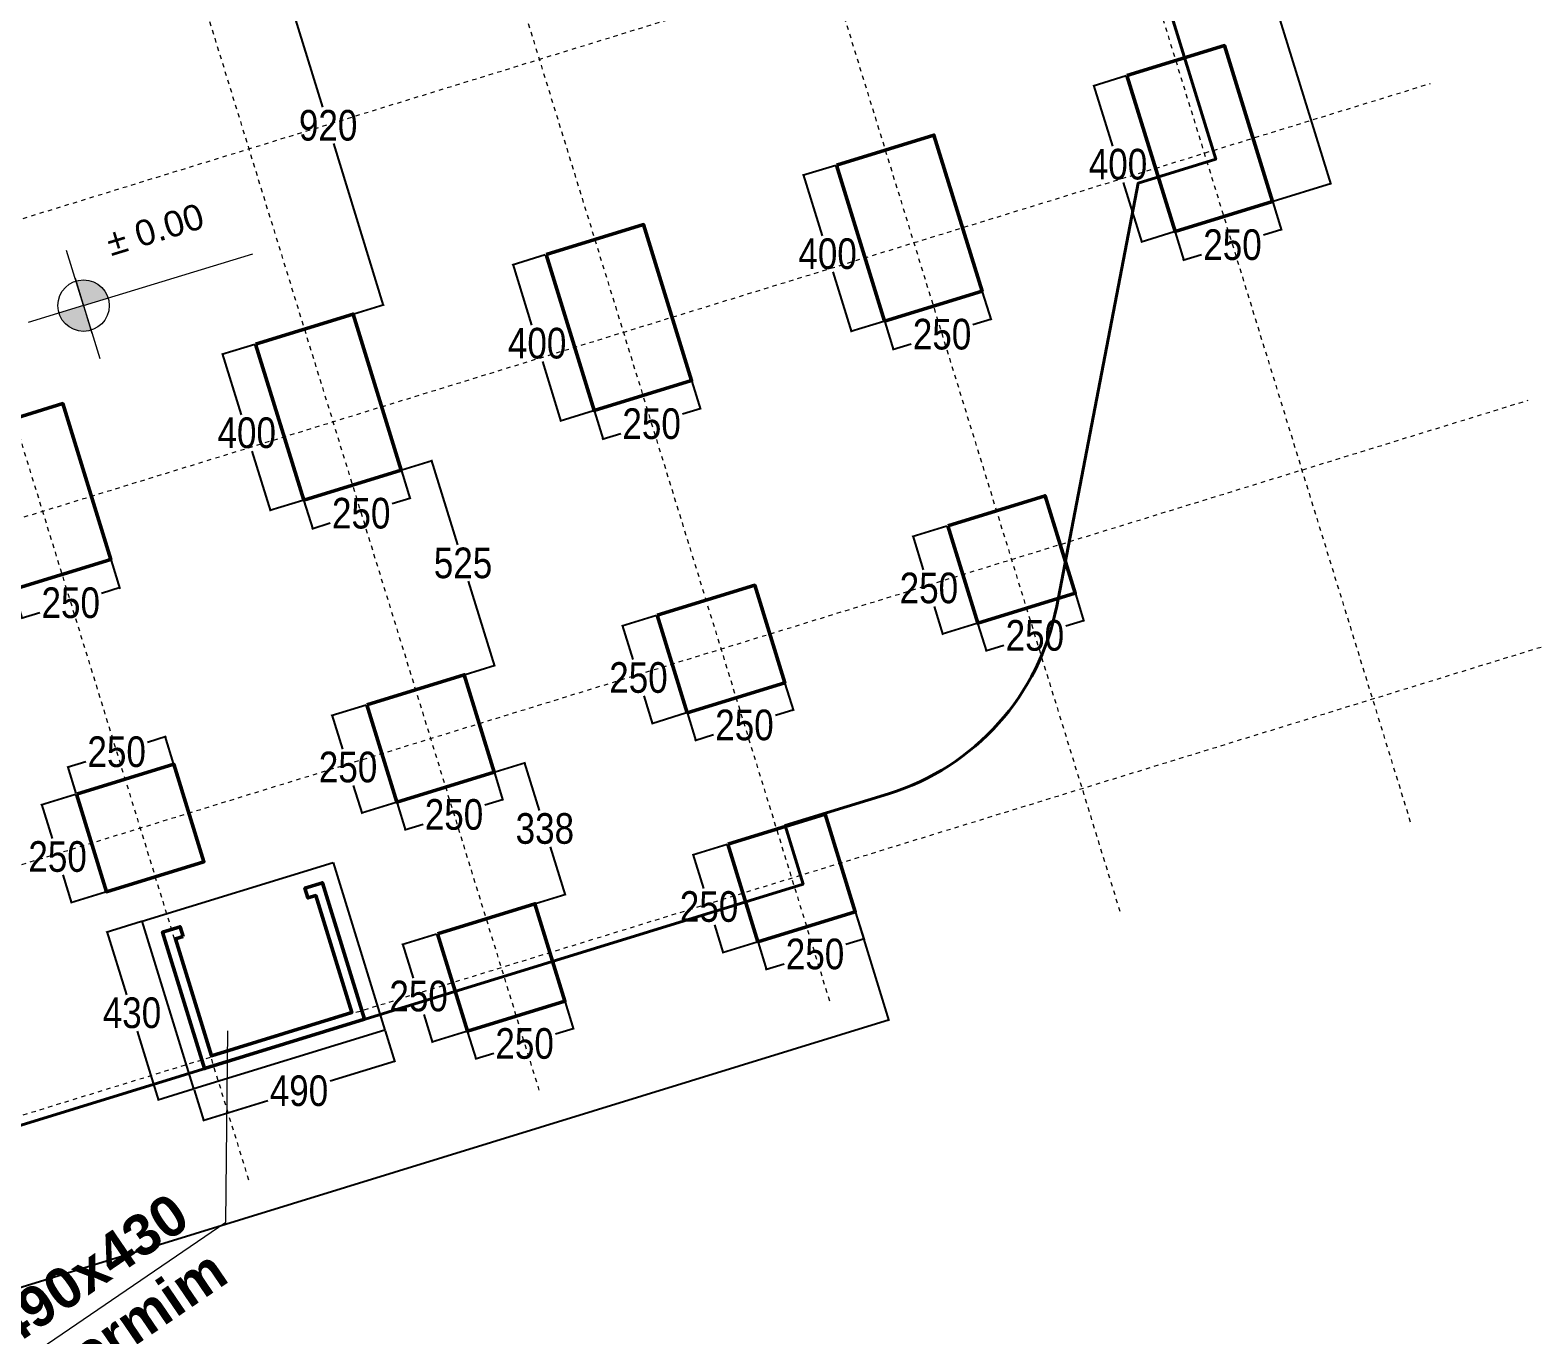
# Model space of a CAD drawing. Header units: centimetres. Extents: x 85226 to 578505, y -13061 to 170378.
# Drawn here: x 451979 to 455665, y 120516 to 123715 of the extents above; entities that cross this region are included whole.
import ezdxf

# ---------------------------------------------------------------- set-up
doc = ezdxf.new("R2010")
doc.units = ezdxf.units.CM
doc.linetypes.add('Dashed', pattern=[10.666667, 5.333333, -5.333333])
for name, color, linetype, lineweight in [('Akset_Pen_No__13', 13, 'Continuous', 18), ('Dimensionet', 150, 'Continuous', 15), ('Fasada', 7, 'Continuous', 15), ('Fasada_Pen_No__1', 1, 'Continuous', 18), ('Fasada_Pen_No__32', 32, 'Continuous', 18), ('muri', 7, 'Continuous', 40), ('Nr-Ri', 1, 'Continuous', 0), ('Shtyllat', 1, 'Continuous', 25), ('Spotat', 1, 'Continuous', 15)]:
    doc.layers.add(name, color=color, linetype=linetype, lineweight=lineweight)
doc.styles.add('Dimensionet CM', font='swissc.ttf', dxfattribs={"height": 15})
doc.dimstyles.new('Maxi shkronjat', dxfattribs={"dimscale": 2, "dimtxt": 30, "dimasz": 1, "dimexe": 1, "dimexo": 1, "dimgap": 3, "dimtad": 0, "dimtih": 1, "dimtoh": 1, "dimzin": 9, "dimtxsty": 'Dimensionet CM', "dimblk": 'ARCHTICK', "dimcen": 1, "dimdle": 1, "dimadec": 0, "dimazin": 0, "dimtfac": 1, "dimtmove": 0, "dimatfit": 3, "dimldrblk": 'ARCHTICK', "dimfxl": 1, "dimarcsym": 0})

# ---------------------------------------------------------------- blocks, each defined once
blk = doc.blocks.new('_ArchTick')
at = {"layer": 'Spotat', "color": 0, "const_width": 0.15}
blk.add_lwpolyline([(-0.5, -0.5), (0.5, 0.5)], dxfattribs=at)
blk = doc.blocks.new('*D4511')
at = {"layer": 'DEFPOINTS', "color": 0, "transparency": 16777216}
for p in [(452176.4, 122417), (451937.5, 122343.3), (452197.8, 122347.6)]:
    blk.add_point(p, dxfattribs=at)
at = {"layer": 'Dimensionet', "color": 0, "lineweight": -2, "transparency": 16777216}
for p, q in [((452177, 122415.1), (452198.3, 122345.7)), ((451938.1, 122341.4), (451959.4, 122272.1)), ((452199.7, 122348.2), (452154.1, 122334.2)), ((451956.9, 122273.4), (452002.5, 122287.4))]:
    blk.add_line(p, q, dxfattribs=at)
at = {"layer": 'Dimensionet', "color": 0, "lineweight": -2, "transparency": 16777216, "xscale": 2, "yscale": 2, "zscale": 2}
for p, rotation in [((452197.8, 122347.6), 17.1299999999555), ((451958.8, 122274), 197.1299999999555)]:
    blk.add_blockref('_ArchTick', p, dxfattribs=dict(at, rotation=rotation))
at = {"layer": 'Dimensionet', "color": 0, "transparency": 16777216, "insert": (452078.3, 122310.8), "char_height": 15, "attachment_point": 5, "style": 'Dimensionet CM'}
blk.add_mtext('{\\H5x;250}', dxfattribs=at)
blk = doc.blocks.new('*D4513')
at = {"layer": 'DEFPOINTS', "color": 0, "transparency": 16777216}
for p in [(452888.3, 122636.4), (452649.4, 122562.8), (452909.7, 122567.1)]:
    blk.add_point(p, dxfattribs=at)
at = {"layer": 'Dimensionet', "color": 0, "lineweight": -2, "transparency": 16777216}
for p, q in [((452888.9, 122634.5), (452910.3, 122565.2)), ((452650, 122560.9), (452671.4, 122491.5)), ((452911.6, 122567.7), (452866.1, 122553.6)), ((452668.9, 122492.8), (452714.4, 122506.9))]:
    blk.add_line(p, q, dxfattribs=at)
at = {"layer": 'Dimensionet', "color": 0, "lineweight": -2, "transparency": 16777216, "xscale": 2, "yscale": 2, "zscale": 2}
for p, rotation in [((452909.7, 122567.1), 17.12999999997123), ((452670.8, 122493.4), 197.1299999999712)]:
    blk.add_blockref('_ArchTick', p, dxfattribs=dict(at, rotation=rotation))
at = {"layer": 'Dimensionet', "color": 0, "transparency": 16777216, "insert": (452790.3, 122530.2), "char_height": 15, "attachment_point": 5, "style": 'Dimensionet CM'}
blk.add_mtext('{\\H5x;250}', dxfattribs=at)
blk = doc.blocks.new('*D4514')
at = {"layer": 'DEFPOINTS', "color": 0, "transparency": 16777216}
for p in [(452531.6, 122945), (452450.3, 122920), (452649.4, 122562.8)]:
    blk.add_point(p, dxfattribs=at)
at = {"layer": 'Dimensionet', "color": 0, "lineweight": -2, "transparency": 16777216}
for p, q in [((452529.7, 122944.4), (452448.4, 122919.4)), ((452449.8, 122921.9), (452496, 122772)), ((452568.8, 122535.8), (452523.4, 122683.1)), ((452647.5, 122562.2), (452566.3, 122537.1))]:
    blk.add_line(p, q, dxfattribs=at)
at = {"layer": 'Dimensionet', "color": 0, "lineweight": -2, "transparency": 16777216, "xscale": 2, "yscale": 2, "zscale": 2}
for p, rotation in [((452450.3, 122920), 107.1300000000072), ((452568.2, 122537.7), 287.1300000000073)]:
    blk.add_blockref('_ArchTick', p, dxfattribs=dict(at, rotation=rotation))
at = {"layer": 'Dimensionet', "color": 0, "transparency": 16777216, "insert": (452509.7, 122727.5), "char_height": 15, "attachment_point": 5, "style": 'Dimensionet CM'}
blk.add_mtext('{\\H5x;400}', dxfattribs=at)
blk = doc.blocks.new('*D4515')
at = {"layer": 'DEFPOINTS', "color": 0, "transparency": 16777216}
for p in [(453600.3, 122855.8), (453361.4, 122782.2), (453621.7, 122786.5)]:
    blk.add_point(p, dxfattribs=at)
at = {"layer": 'Dimensionet', "color": 0, "lineweight": -2, "transparency": 16777216}
for p, q in [((453600.9, 122853.9), (453622.2, 122784.6)), ((453362, 122780.3), (453383.3, 122711)), ((453623.6, 122787.1), (453578, 122773.1)), ((453380.8, 122712.3), (453426.4, 122726.3))]:
    blk.add_line(p, q, dxfattribs=at)
at = {"layer": 'Dimensionet', "color": 0, "lineweight": -2, "transparency": 16777216, "xscale": 2, "yscale": 2, "zscale": 2}
for p, rotation in [((453621.7, 122786.5), 17.12999999998293), ((453382.7, 122712.9), 197.1299999999829)]:
    blk.add_blockref('_ArchTick', p, dxfattribs=dict(at, rotation=rotation))
at = {"layer": 'Dimensionet', "color": 0, "transparency": 16777216, "insert": (453502.2, 122749.7), "char_height": 15, "attachment_point": 5, "style": 'Dimensionet CM'}
blk.add_mtext('{\\H5x;250}', dxfattribs=at)
blk = doc.blocks.new('*D4516')
at = {"layer": 'DEFPOINTS', "color": 0, "transparency": 16777216}
for p in [(453243.6, 123164.5), (453162.3, 123139.4), (453361.4, 122782.2)]:
    blk.add_point(p, dxfattribs=at)
at = {"layer": 'Dimensionet', "color": 0, "lineweight": -2, "transparency": 16777216}
for p, q in [((453241.6, 123163.9), (453160.4, 123138.8)), ((453161.7, 123141.3), (453207.9, 122991.4)), ((453280.7, 122755.2), (453235.3, 122902.5)), ((453359.5, 122781.6), (453278.2, 122756.6))]:
    blk.add_line(p, q, dxfattribs=at)
at = {"layer": 'Dimensionet', "color": 0, "lineweight": -2, "transparency": 16777216, "xscale": 2, "yscale": 2, "zscale": 2}
for p, rotation in [((453162.3, 123139.4), 107.1299999999386), ((453280.1, 122757.2), 287.1299999999386)]:
    blk.add_blockref('_ArchTick', p, dxfattribs=dict(at, rotation=rotation))
at = {"layer": 'Dimensionet', "color": 0, "transparency": 16777216, "insert": (453221.6, 122947), "char_height": 15, "attachment_point": 5, "style": 'Dimensionet CM'}
blk.add_mtext('{\\H5x;400}', dxfattribs=at)
blk = doc.blocks.new('*D4517')
at = {"layer": 'DEFPOINTS', "color": 0, "transparency": 16777216}
for p in [(454312.2, 123075.3), (454073.3, 123001.6), (454333.6, 123005.9)]:
    blk.add_point(p, dxfattribs=at)
at = {"layer": 'Dimensionet', "color": 0, "lineweight": -2, "transparency": 16777216}
for p, q in [((454312.8, 123073.4), (454334.2, 123004)), ((454073.9, 122999.7), (454095.3, 122930.4)), ((454335.5, 123006.5), (454290, 122992.5)), ((454092.8, 122931.7), (454138.3, 122945.7))]:
    blk.add_line(p, q, dxfattribs=at)
at = {"layer": 'Dimensionet', "color": 0, "lineweight": -2, "transparency": 16777216, "xscale": 2, "yscale": 2, "zscale": 2}
for p, rotation in [((454333.6, 123005.9), 17.13000000001243), ((454094.7, 122932.3), 197.1300000000124)]:
    blk.add_blockref('_ArchTick', p, dxfattribs=dict(at, rotation=rotation))
at = {"layer": 'Dimensionet', "color": 0, "transparency": 16777216, "insert": (454214.2, 122969.1), "char_height": 15, "attachment_point": 5, "style": 'Dimensionet CM'}
blk.add_mtext('{\\H5x;250}', dxfattribs=at)
blk = doc.blocks.new('*D4518')
at = {"layer": 'DEFPOINTS', "color": 0, "transparency": 16777216}
for p in [(453874.2, 123358.8), (453955.5, 123383.9), (454073.3, 123001.6)]:
    blk.add_point(p, dxfattribs=at)
at = {"layer": 'Dimensionet', "color": 0, "lineweight": -2, "transparency": 16777216}
for p, q in [((453953.6, 123383.3), (453872.3, 123358.3)), ((453873.7, 123360.8), (453919.9, 123210.9)), ((453992.7, 122974.7), (453947.3, 123122)), ((454071.4, 123001), (453990.2, 122976))]:
    blk.add_line(p, q, dxfattribs=at)
at = {"layer": 'Dimensionet', "color": 0, "lineweight": -2, "transparency": 16777216, "xscale": 2, "yscale": 2, "zscale": 2}
for p, rotation in [((453874.2, 123358.8), 107.1299999999962), ((453992.1, 122976.6), 287.1299999999962)]:
    blk.add_blockref('_ArchTick', p, dxfattribs=dict(at, rotation=rotation))
at = {"layer": 'Dimensionet', "color": 0, "transparency": 16777216, "insert": (453933.6, 123166.4), "char_height": 15, "attachment_point": 5, "style": 'Dimensionet CM'}
blk.add_mtext('{\\H5x;400}', dxfattribs=at)
blk = doc.blocks.new('*D4519')
at = {"layer": 'DEFPOINTS', "color": 0, "transparency": 16777216}
for p in [(455024.2, 123294.7), (454785.3, 123221.1), (455045.6, 123225.4)]:
    blk.add_point(p, dxfattribs=at)
at = {"layer": 'Dimensionet', "color": 0, "lineweight": -2, "transparency": 16777216}
for p, q in [((455024.8, 123292.8), (455046.1, 123223.5)), ((454785.9, 123219.2), (454807.2, 123149.8)), ((455047.5, 123226), (455001.9, 123211.9)), ((454804.7, 123151.1), (454850.3, 123165.2))]:
    blk.add_line(p, q, dxfattribs=at)
at = {"layer": 'Dimensionet', "color": 0, "lineweight": -2, "transparency": 16777216, "xscale": 2, "yscale": 2, "zscale": 2}
for p, rotation in [((455045.6, 123225.4), 17.13000000001436), ((454806.7, 123151.7), 197.1300000000143)]:
    blk.add_blockref('_ArchTick', p, dxfattribs=dict(at, rotation=rotation))
at = {"layer": 'Dimensionet', "color": 0, "transparency": 16777216, "insert": (454926.1, 123188.5), "char_height": 15, "attachment_point": 5, "style": 'Dimensionet CM'}
blk.add_mtext('{\\H5x;250}', dxfattribs=at)
blk = doc.blocks.new('*D4520')
at = {"layer": 'DEFPOINTS', "color": 0, "transparency": 16777216}
for p in [(454586.2, 123578.3), (454667.5, 123603.3), (454785.3, 123221.1)]:
    blk.add_point(p, dxfattribs=at)
at = {"layer": 'Dimensionet', "color": 0, "lineweight": -2, "transparency": 16777216}
for p, q in [((454665.6, 123602.7), (454584.3, 123577.7)), ((454585.6, 123580.2), (454631.8, 123430.3)), ((454704.6, 123194.1), (454659.2, 123341.4)), ((454783.4, 123220.5), (454702.1, 123195.4))]:
    blk.add_line(p, q, dxfattribs=at)
at = {"layer": 'Dimensionet', "color": 0, "lineweight": -2, "transparency": 16777216, "xscale": 2, "yscale": 2, "zscale": 2}
for p, rotation in [((454586.2, 123578.3), 107.1299999999435), ((454704, 123196), 287.1299999999435)]:
    blk.add_blockref('_ArchTick', p, dxfattribs=dict(at, rotation=rotation))
at = {"layer": 'Dimensionet', "color": 0, "transparency": 16777216, "insert": (454645.5, 123385.8), "char_height": 15, "attachment_point": 5, "style": 'Dimensionet CM'}
blk.add_mtext('{\\H5x;400}', dxfattribs=at)
blk = doc.blocks.new('*D4437')
at = {"layer": 'DEFPOINTS', "color": 0, "transparency": 16777216}
for p in [(452092.1, 121841.6), (452007, 121815.4), (452165.7, 121602.7)]:
    blk.add_point(p, dxfattribs=at)
at = {"layer": 'Dimensionet', "color": 0, "lineweight": -2, "transparency": 16777216}
for p, q in [((452090.2, 121841), (452005.1, 121814.8)), ((452006.4, 121817.3), (452032.4, 121733.2)), ((452081.3, 121574.6), (452059.8, 121644.1)), ((452163.8, 121602.1), (452078.8, 121575.9))]:
    blk.add_line(p, q, dxfattribs=at)
at = {"layer": 'Dimensionet', "color": 0, "lineweight": -2, "transparency": 16777216, "xscale": 2, "yscale": 2, "zscale": 2}
for p, rotation in [((452007, 121815.4), 107.1299999999634), ((452080.7, 121576.5), 287.1299999999633)]:
    blk.add_blockref('_ArchTick', p, dxfattribs=dict(at, rotation=rotation))
at = {"layer": 'Dimensionet', "color": 0, "transparency": 16777216, "insert": (452046.1, 121688.7), "char_height": 15, "attachment_point": 5, "style": 'Dimensionet CM'}
blk.add_mtext('{\\H5x;250}', dxfattribs=at)
blk = doc.blocks.new('*D4438')
at = {"layer": 'DEFPOINTS', "color": 0, "transparency": 16777216}
for p in [(453289.6, 121334.4), (453050.7, 121260.7), (453310.3, 121267.2)]:
    blk.add_point(p, dxfattribs=at)
at = {"layer": 'Dimensionet', "color": 0, "lineweight": -2, "transparency": 16777216}
for p, q in [((453290.2, 121332.4), (453310.9, 121265.3)), ((453051.3, 121258.8), (453072, 121191.6)), ((453312.3, 121267.8), (453266.7, 121253.8)), ((453069.5, 121193), (453115.1, 121207))]:
    blk.add_line(p, q, dxfattribs=at)
at = {"layer": 'Dimensionet', "color": 0, "lineweight": -2, "transparency": 16777216, "xscale": 2, "yscale": 2, "zscale": 2}
for p, rotation in [((453310.3, 121267.2), 17.13000000007513), ((453071.4, 121193.6), 197.1300000000751)]:
    blk.add_blockref('_ArchTick', p, dxfattribs=dict(at, rotation=rotation))
at = {"layer": 'Dimensionet', "color": 0, "transparency": 16777216, "insert": (453190.9, 121230.4), "char_height": 15, "attachment_point": 5, "style": 'Dimensionet CM'}
blk.add_mtext('{\\H5x;250}', dxfattribs=at)
blk = doc.blocks.new('*D4439')
at = {"layer": 'DEFPOINTS', "color": 0, "transparency": 16777216}
for p in [(452892, 121473.4), (452977.1, 121499.6), (453050.7, 121260.7)]:
    blk.add_point(p, dxfattribs=at)
at = {"layer": 'Dimensionet', "color": 0, "lineweight": -2, "transparency": 16777216}
for p, q in [((452975.2, 121499), (452890.1, 121472.8)), ((452891.4, 121475.3), (452917.4, 121391.2)), ((452966.3, 121232.6), (452944.8, 121302.1)), ((453048.8, 121260.1), (452963.8, 121233.9))]:
    blk.add_line(p, q, dxfattribs=at)
at = {"layer": 'Dimensionet', "color": 0, "lineweight": -2, "transparency": 16777216, "xscale": 2, "yscale": 2, "zscale": 2}
for p, rotation in [((452892, 121473.4), 107.1299999999555), ((452965.7, 121234.5), 287.1299999999555)]:
    blk.add_blockref('_ArchTick', p, dxfattribs=dict(at, rotation=rotation))
at = {"layer": 'Dimensionet', "color": 0, "transparency": 16777216, "insert": (452931.1, 121346.7), "char_height": 15, "attachment_point": 5, "style": 'Dimensionet CM'}
blk.add_mtext('{\\H5x;250}', dxfattribs=at)
blk = doc.blocks.new('*D4440')
at = {"layer": 'DEFPOINTS', "color": 0, "transparency": 16777216}
for p in [(454001.6, 121553.8), (453762.7, 121480.1), (454022.3, 121486.6)]:
    blk.add_point(p, dxfattribs=at)
at = {"layer": 'Dimensionet', "color": 0, "lineweight": -2, "transparency": 16777216}
for p, q in [((454002.2, 121551.9), (454022.9, 121484.7)), ((453763.3, 121478.2), (453784, 121411.1)), ((454024.2, 121487.2), (453978.7, 121473.2)), ((453781.5, 121412.4), (453827, 121426.4))]:
    blk.add_line(p, q, dxfattribs=at)
at = {"layer": 'Dimensionet', "color": 0, "lineweight": -2, "transparency": 16777216, "xscale": 2, "yscale": 2, "zscale": 2}
for p, rotation in [((454022.3, 121486.6), 17.12999999999672), ((453783.4, 121413), 197.1299999999967)]:
    blk.add_blockref('_ArchTick', p, dxfattribs=dict(at, rotation=rotation))
at = {"layer": 'Dimensionet', "color": 0, "transparency": 16777216, "insert": (453902.8, 121449.8), "char_height": 15, "attachment_point": 5, "style": 'Dimensionet CM'}
blk.add_mtext('{\\H5x;250}', dxfattribs=at)
blk = doc.blocks.new('*D4441')
at = {"layer": 'DEFPOINTS', "color": 0, "transparency": 16777216}
for p in [(453604, 121692.8), (453689, 121719.1), (453762.7, 121480.1)]:
    blk.add_point(p, dxfattribs=at)
at = {"layer": 'Dimensionet', "color": 0, "lineweight": -2, "transparency": 16777216}
for p, q in [((453687.1, 121718.5), (453602.1, 121692.2)), ((453603.4, 121694.7), (453629.3, 121610.6)), ((453678.2, 121452), (453656.8, 121521.5)), ((453760.8, 121479.6), (453675.7, 121453.3))]:
    blk.add_line(p, q, dxfattribs=at)
at = {"layer": 'Dimensionet', "color": 0, "lineweight": -2, "transparency": 16777216, "xscale": 2, "yscale": 2, "zscale": 2}
for p, rotation in [((453604, 121692.8), 107.1300000000144), ((453677.6, 121453.9), 287.1300000000143)]:
    blk.add_blockref('_ArchTick', p, dxfattribs=dict(at, rotation=rotation))
at = {"layer": 'Dimensionet', "color": 0, "transparency": 16777216, "insert": (453643, 121566.1), "char_height": 15, "attachment_point": 5, "style": 'Dimensionet CM'}
blk.add_mtext('{\\H5x;250}', dxfattribs=at)
blk = doc.blocks.new('*D4442')
at = {"layer": 'DEFPOINTS', "color": 0, "transparency": 16777216}
for p in [(453116.6, 121895.8), (452877.7, 121822.2), (453137.3, 121828.6)]:
    blk.add_point(p, dxfattribs=at)
at = {"layer": 'Dimensionet', "color": 0, "lineweight": -2, "transparency": 16777216}
for p, q in [((453117.2, 121893.9), (453137.9, 121826.7)), ((452878.3, 121820.2), (452899, 121753.1)), ((453139.2, 121829.2), (453093.7, 121815.2)), ((452896.5, 121754.4), (452942, 121768.4))]:
    blk.add_line(p, q, dxfattribs=at)
at = {"layer": 'Dimensionet', "color": 0, "lineweight": -2, "transparency": 16777216, "xscale": 2, "yscale": 2, "zscale": 2}
for p, rotation in [((453137.3, 121828.6), 17.13000000004963), ((452898.4, 121755), 197.1300000000496)]:
    blk.add_blockref('_ArchTick', p, dxfattribs=dict(at, rotation=rotation))
at = {"layer": 'Dimensionet', "color": 0, "transparency": 16777216, "insert": (453017.8, 121791.8), "char_height": 15, "attachment_point": 5, "style": 'Dimensionet CM'}
blk.add_mtext('{\\H5x;250}', dxfattribs=at)
blk = doc.blocks.new('*D4443')
at = {"layer": 'DEFPOINTS', "color": 0, "transparency": 16777216}
for p in [(452804.1, 122061.1), (452719, 122034.8), (452877.7, 121822.2)]:
    blk.add_point(p, dxfattribs=at)
at = {"layer": 'Dimensionet', "color": 0, "lineweight": -2, "transparency": 16777216}
for p, q in [((452802.1, 122060.5), (452717.1, 122034.3)), ((452718.4, 122036.8), (452744.3, 121952.6)), ((452793.2, 121794), (452771.8, 121863.6)), ((452875.8, 121821.6), (452790.7, 121795.3))]:
    blk.add_line(p, q, dxfattribs=at)
at = {"layer": 'Dimensionet', "color": 0, "lineweight": -2, "transparency": 16777216, "xscale": 2, "yscale": 2, "zscale": 2}
for p, rotation in [((452719, 122034.8), 107.1299999999889), ((452792.6, 121795.9), 287.1299999999889)]:
    blk.add_blockref('_ArchTick', p, dxfattribs=dict(at, rotation=rotation))
at = {"layer": 'Dimensionet', "color": 0, "transparency": 16777216, "insert": (452758.1, 121908.1), "char_height": 15, "attachment_point": 5, "style": 'Dimensionet CM'}
blk.add_mtext('{\\H5x;250}', dxfattribs=at)
blk = doc.blocks.new('*D4444')
at = {"layer": 'DEFPOINTS', "color": 0, "transparency": 16777216}
for p in [(453828.6, 122115.2), (453589.6, 122041.6), (453849.3, 122048.1)]:
    blk.add_point(p, dxfattribs=at)
at = {"layer": 'Dimensionet', "color": 0, "lineweight": -2, "transparency": 16777216}
for p, q in [((453829.1, 122113.3), (453849.8, 122046.2)), ((453590.2, 122039.7), (453610.9, 121972.5)), ((453851.2, 122048.7), (453805.6, 122034.6)), ((453608.4, 121973.8), (453654, 121987.9))]:
    blk.add_line(p, q, dxfattribs=at)
at = {"layer": 'Dimensionet', "color": 0, "lineweight": -2, "transparency": 16777216, "xscale": 2, "yscale": 2, "zscale": 2}
for p, rotation in [((453849.3, 122048.1), 17.13000000001436), ((453610.3, 121974.4), 197.1300000000143)]:
    blk.add_blockref('_ArchTick', p, dxfattribs=dict(at, rotation=rotation))
at = {"layer": 'Dimensionet', "color": 0, "transparency": 16777216, "insert": (453729.8, 122011.2), "char_height": 15, "attachment_point": 5, "style": 'Dimensionet CM'}
blk.add_mtext('{\\H5x;250}', dxfattribs=at)
blk = doc.blocks.new('*D4445')
at = {"layer": 'DEFPOINTS', "color": 0, "transparency": 16777216}
for p in [(453516, 122280.5), (453430.9, 122254.3), (453589.6, 122041.6)]:
    blk.add_point(p, dxfattribs=at)
at = {"layer": 'Dimensionet', "color": 0, "lineweight": -2, "transparency": 16777216}
for p, q in [((453514.1, 122279.9), (453429, 122253.7)), ((453430.4, 122256.2), (453456.3, 122172.1)), ((453505.2, 122013.5), (453483.7, 122083)), ((453587.7, 122041), (453502.7, 122014.8))]:
    blk.add_line(p, q, dxfattribs=at)
at = {"layer": 'Dimensionet', "color": 0, "lineweight": -2, "transparency": 16777216, "xscale": 2, "yscale": 2, "zscale": 2}
for p, rotation in [((453430.9, 122254.3), 107.1299999999889), ((453504.6, 122015.4), 287.1299999999889)]:
    blk.add_blockref('_ArchTick', p, dxfattribs=dict(at, rotation=rotation))
at = {"layer": 'Dimensionet', "color": 0, "transparency": 16777216, "insert": (453470, 122127.5), "char_height": 15, "attachment_point": 5, "style": 'Dimensionet CM'}
blk.add_mtext('{\\H5x;250}', dxfattribs=at)
blk = doc.blocks.new('*D4446')
at = {"layer": 'DEFPOINTS', "color": 0, "transparency": 16777216}
for p in [(454540.5, 122334.7), (454301.6, 122261), (454561.2, 122267.5)]:
    blk.add_point(p, dxfattribs=at)
at = {"layer": 'Dimensionet', "color": 0, "lineweight": -2, "transparency": 16777216}
for p, q in [((454541.1, 122332.7), (454561.8, 122265.6)), ((454302.2, 122259.1), (454322.9, 122192)), ((454563.1, 122268.1), (454517.6, 122254.1)), ((454320.4, 122193.3), (454365.9, 122207.3))]:
    blk.add_line(p, q, dxfattribs=at)
at = {"layer": 'Dimensionet', "color": 0, "lineweight": -2, "transparency": 16777216, "xscale": 2, "yscale": 2, "zscale": 2}
for p, rotation in [((454561.2, 122267.5), 17.13000000001627), ((454322.3, 122193.9), 197.1300000000163)]:
    blk.add_blockref('_ArchTick', p, dxfattribs=dict(at, rotation=rotation))
at = {"layer": 'Dimensionet', "color": 0, "transparency": 16777216, "insert": (454441.7, 122230.7), "char_height": 15, "attachment_point": 5, "style": 'Dimensionet CM'}
blk.add_mtext('{\\H5x;250}', dxfattribs=at)
blk = doc.blocks.new('*D4447')
at = {"layer": 'DEFPOINTS', "color": 0, "transparency": 16777216}
for p in [(454142.9, 122473.7), (454228, 122499.9), (454301.6, 122261)]:
    blk.add_point(p, dxfattribs=at)
at = {"layer": 'Dimensionet', "color": 0, "lineweight": -2, "transparency": 16777216}
for p, q in [((454226, 122499.3), (454141, 122473.1)), ((454142.3, 122475.6), (454168.2, 122391.5)), ((454217.1, 122232.9), (454195.7, 122302.4)), ((454299.7, 122260.4), (454214.6, 122234.2))]:
    blk.add_line(p, q, dxfattribs=at)
at = {"layer": 'Dimensionet', "color": 0, "lineweight": -2, "transparency": 16777216, "xscale": 2, "yscale": 2, "zscale": 2}
for p, rotation in [((454142.9, 122473.7), 107.1299999999124), ((454216.5, 122234.8), 287.1299999999123)]:
    blk.add_blockref('_ArchTick', p, dxfattribs=dict(at, rotation=rotation))
at = {"layer": 'Dimensionet', "color": 0, "transparency": 16777216, "insert": (454182, 122347), "char_height": 15, "attachment_point": 5, "style": 'Dimensionet CM'}
blk.add_mtext('{\\H5x;250}', dxfattribs=at)
blk = doc.blocks.new('*D4454')
at = {"layer": 'DEFPOINTS', "color": 0, "transparency": 16777216}
for p in [(452848.4, 121263.7), (452380.1, 121119.4), (452403.8, 121042.5)]:
    blk.add_point(p, dxfattribs=at)
at = {"layer": 'Dimensionet', "color": 0, "lineweight": -2, "transparency": 16777216}
for p, q in [((452849, 121261.8), (452872.7, 121184.9)), ((452874, 121187.4), (452714.4, 121138.2)), ((452380.7, 121117.5), (452404.4, 121040.5)), ((452401.9, 121041.9), (452561.1, 121090.9))]:
    blk.add_line(p, q, dxfattribs=at)
at = {"layer": 'Dimensionet', "color": 0, "lineweight": -2, "transparency": 16777216, "xscale": 2, "yscale": 2, "zscale": 2}
for p, rotation in [((452872.1, 121186.8), 17.12999999938521), ((452403.8, 121042.5), 197.1299999993851)]:
    blk.add_blockref('_ArchTick', p, dxfattribs=dict(at, rotation=rotation))
at = {"layer": 'Dimensionet', "color": 0, "transparency": 16777216, "insert": (452637.8, 121114.6), "char_height": 15, "attachment_point": 5, "style": 'Dimensionet CM'}
blk.add_mtext('{\\H5x;490}', dxfattribs=at)
blk = doc.blocks.new('*D4455')
at = {"layer": 'DEFPOINTS', "color": 0, "transparency": 16777216}
for p in [(452253.5, 121530.3), (452167.3, 121503.8), (452380.1, 121119.4)]:
    blk.add_point(p, dxfattribs=at)
at = {"layer": 'Dimensionet', "color": 0, "lineweight": -2, "transparency": 16777216}
for p, q in [((452251.5, 121529.8), (452165.4, 121503.2)), ((452166.7, 121505.7), (452214.7, 121350.1)), ((452294.6, 121091), (452242.1, 121261.2)), ((452378.2, 121118.8), (452292.1, 121092.3))]:
    blk.add_line(p, q, dxfattribs=at)
at = {"layer": 'Dimensionet', "color": 0, "lineweight": -2, "transparency": 16777216, "xscale": 2, "yscale": 2, "zscale": 2}
for p, rotation in [((452167.3, 121503.8), 107.1299999999453), ((452294, 121092.9), 287.1299999999453)]:
    blk.add_blockref('_ArchTick', p, dxfattribs=dict(at, rotation=rotation))
at = {"layer": 'Dimensionet', "color": 0, "transparency": 16777216, "insert": (452228.4, 121305.7), "char_height": 15, "attachment_point": 5, "style": 'Dimensionet CM'}
blk.add_mtext('{\\H5x;430}', dxfattribs=at)
blk = doc.blocks.new('*D4475')
at = {"layer": 'DEFPOINTS', "color": 0, "transparency": 16777216}
for p in [(452310.3, 121982.4), (452331, 121915.3), (452092.1, 121841.6)]:
    blk.add_point(p, dxfattribs=at)
at = {"layer": 'Dimensionet', "color": 0, "lineweight": -2, "transparency": 16777216}
for p, q in [((452312.2, 121983), (452266.7, 121969)), ((452330.4, 121917.2), (452309.7, 121984.3)), ((452069.5, 121908.2), (452115, 121922.2)), ((452091.5, 121843.5), (452070.8, 121910.7))]:
    blk.add_line(p, q, dxfattribs=at)
at = {"layer": 'Dimensionet', "color": 0, "lineweight": -2, "transparency": 16777216, "xscale": 2, "yscale": 2, "zscale": 2}
for p, rotation in [((452310.3, 121982.4), 17.12999999994957), ((452071.4, 121908.8), 197.1299999999496)]:
    blk.add_blockref('_ArchTick', p, dxfattribs=dict(at, rotation=rotation))
at = {"layer": 'Dimensionet', "color": 0, "transparency": 16777216, "insert": (452190.9, 121945.6), "char_height": 15, "attachment_point": 5, "style": 'Dimensionet CM'}
blk.add_mtext('{\\H5x;250}', dxfattribs=at)
blk = doc.blocks.new('*D4695')
at = {"layer": 'DEFPOINTS', "color": 0, "transparency": 16777216}
for p in [(454335.6, 125528.7), (454558.8, 124804.6), (441497.6, 120779)]:
    blk.add_point(p, dxfattribs=at)
at = {"layer": 'Dimensionet', "color": 0, "lineweight": -2, "transparency": 16777216}
for p, q in [((454337.5, 125529.3), (447958.7, 123563.3)), ((454558.2, 124806.5), (454335, 125530.6)), ((441272.5, 121502.5), (447651.3, 123468.5)), ((441497, 120780.9), (441273.8, 121505))]:
    blk.add_line(p, q, dxfattribs=at)
at = {"layer": 'Dimensionet', "color": 0, "lineweight": -2, "transparency": 16777216, "xscale": 2, "yscale": 2, "zscale": 2}
for p, rotation in [((454335.6, 125528.7), 17.1299999999269), ((441274.4, 121503.1), 197.1299999999269)]:
    blk.add_blockref('_ArchTick', p, dxfattribs=dict(at, rotation=rotation))
at = {"layer": 'Dimensionet', "color": 0, "transparency": 16777216, "insert": (447805, 123515.9), "char_height": 15, "attachment_point": 5, "style": 'Dimensionet CM'}
blk.add_mtext('{\\H6.25x;13668}', dxfattribs=at)
blk = doc.blocks.new('*D4696')
at = {"layer": 'DEFPOINTS', "color": 0, "transparency": 16777216}
for p in [(454660.5, 124982.5), (454517.6, 124938.4), (455024.2, 123294.7)]:
    blk.add_point(p, dxfattribs=at)
at = {"layer": 'Dimensionet', "color": 0, "lineweight": -2, "transparency": 16777216}
for p, q in [((454519.5, 124939), (454662.4, 124983)), ((454659.9, 124984.4), (454900.1, 124205.1)), ((455167.7, 123336.8), (454927.5, 124116.1)), ((455026.1, 123295.3), (455169, 123339.3))]:
    blk.add_line(p, q, dxfattribs=at)
at = {"layer": 'Dimensionet', "color": 0, "lineweight": -2, "transparency": 16777216, "xscale": 2, "yscale": 2, "zscale": 2}
for p, rotation in [((454660.5, 124982.5), 107.1299999991601), ((455167.1, 123338.8), 287.1299999991601)]:
    blk.add_blockref('_ArchTick', p, dxfattribs=dict(at, rotation=rotation))
at = {"layer": 'Dimensionet', "color": 0, "transparency": 16777216, "insert": (454913.8, 124160.6), "char_height": 15, "attachment_point": 5, "style": 'Dimensionet CM'}
blk.add_mtext('{\\H5x;1720}', dxfattribs=at)
blk = doc.blocks.new('*D4697')
at = {"layer": 'DEFPOINTS', "color": 0, "transparency": 16777216}
for p in [(454001.6, 121553.8), (454083.4, 121288.5), (445974.4, 119087.5)]:
    blk.add_point(p, dxfattribs=at)
at = {"layer": 'Dimensionet', "color": 0, "lineweight": -2, "transparency": 16777216}
for p, q in [((454002.2, 121551.9), (454084, 121286.5)), ((454085.3, 121289), (450219, 120097.4)), ((446056.5, 118814.5), (449922.7, 120006.1)), ((445975, 119085.6), (446059, 118813.1))]:
    blk.add_line(p, q, dxfattribs=at)
at = {"layer": 'Dimensionet', "color": 0, "lineweight": -2, "transparency": 16777216, "xscale": 2, "yscale": 2, "zscale": 2}
for p, rotation in [((454083.4, 121288.5), 17.1299999999269), ((446058.4, 118815), 197.1299999999269)]:
    blk.add_blockref('_ArchTick', p, dxfattribs=dict(at, rotation=rotation))
at = {"layer": 'Dimensionet', "color": 0, "transparency": 16777216, "insert": (450070.9, 120051.8), "char_height": 15, "attachment_point": 5, "style": 'Dimensionet CM'}
blk.add_mtext('{\\H7.5x;8398}', dxfattribs=at)
blk = doc.blocks.new('*D4698')
at = {"layer": 'DEFPOINTS', "color": 0, "transparency": 16777216}
for p in [(454374.4, 125403), (454517.6, 124938.4), (445068.7, 122026.1)]:
    blk.add_point(p, dxfattribs=at)
at = {"layer": 'Dimensionet', "color": 0, "lineweight": -2, "transparency": 16777216}
for p, q in [((454376.3, 125403.6), (449774.8, 123985.4)), ((454517, 124940.3), (454373.8, 125405)), ((444923.6, 122490.2), (449525, 123908.4)), ((445068.1, 122028), (444924.9, 122492.7))]:
    blk.add_line(p, q, dxfattribs=at)
at = {"layer": 'Dimensionet', "color": 0, "lineweight": -2, "transparency": 16777216, "xscale": 2, "yscale": 2, "zscale": 2}
for p, rotation in [((454374.4, 125403), 17.1299999999269), ((444925.5, 122490.8), 197.1299999999269)]:
    blk.add_blockref('_ArchTick', p, dxfattribs=dict(at, rotation=rotation))
at = {"layer": 'Dimensionet', "color": 0, "transparency": 16777216, "insert": (449649.9, 123946.9), "char_height": 15, "attachment_point": 5, "style": 'Dimensionet CM'}
blk.add_mtext('{\\H6.25x;9888}', dxfattribs=at)
blk = doc.blocks.new('*D4700')
at = {"layer": 'DEFPOINTS', "color": 0, "transparency": 16777216}
for p in [(453190.8, 121918.7), (453116.6, 121895.8), (453216, 121573.3)]:
    blk.add_point(p, dxfattribs=at)
at = {"layer": 'Dimensionet', "color": 0, "lineweight": -2, "transparency": 16777216}
for p, q in [((453118.5, 121896.4), (453192.7, 121919.3)), ((453190.2, 121920.6), (453226.8, 121801.9)), ((453290.8, 121594.2), (453254.2, 121712.9)), ((453217.9, 121573.8), (453292.1, 121596.7))]:
    blk.add_line(p, q, dxfattribs=at)
at = {"layer": 'Dimensionet', "color": 0, "lineweight": -2, "transparency": 16777216, "xscale": 2, "yscale": 2, "zscale": 2}
for p, rotation in [((453190.8, 121918.7), 107.1299999991601), ((453290.2, 121596.1), 287.1299999991601)]:
    blk.add_blockref('_ArchTick', p, dxfattribs=dict(at, rotation=rotation))
at = {"layer": 'Dimensionet', "color": 0, "transparency": 16777216, "insert": (453240.5, 121757.4), "char_height": 15, "attachment_point": 5, "style": 'Dimensionet CM'}
blk.add_mtext('{\\H5x;338}', dxfattribs=at)
blk = doc.blocks.new('*D4497')
at = {"layer": 'DEFPOINTS', "color": 0, "transparency": 16777216}
for p in [(452962.6, 122659.3), (452888.3, 122636.4), (453043, 122134.7)]:
    blk.add_point(p, dxfattribs=at)
at = {"layer": 'Dimensionet', "color": 0, "lineweight": -2, "transparency": 16777216}
for p, q in [((452890.2, 122637), (452964.5, 122659.9)), ((452962, 122661.2), (453026.1, 122453)), ((453117.8, 122155.7), (453053.6, 122363.9)), ((453044.9, 122135.3), (453119.1, 122158.2))]:
    blk.add_line(p, q, dxfattribs=at)
at = {"layer": 'Dimensionet', "color": 0, "lineweight": -2, "transparency": 16777216, "xscale": 2, "yscale": 2, "zscale": 2}
for p, rotation in [((452962.6, 122659.3), 107.1299999991601), ((453117.2, 122157.6), 287.1299999991601)]:
    blk.add_blockref('_ArchTick', p, dxfattribs=dict(at, rotation=rotation))
at = {"layer": 'Dimensionet', "color": 0, "transparency": 16777216, "insert": (453039.9, 122408.4), "char_height": 15, "attachment_point": 5, "style": 'Dimensionet CM'}
blk.add_mtext('{\\H5x;525}', dxfattribs=at)
blk = doc.blocks.new('*D4498')
at = {"layer": 'DEFPOINTS', "color": 0, "transparency": 16777216}
for p in [(452573.8, 123920.7), (452499.5, 123897.9), (452770.5, 123018.7)]:
    blk.add_point(p, dxfattribs=at)
at = {"layer": 'Dimensionet', "color": 0, "lineweight": -2, "transparency": 16777216}
for p, q in [((452501.5, 123898.4), (452575.7, 123921.3)), ((452573.2, 123922.6), (452695.5, 123525.7)), ((452845.3, 123039.6), (452723, 123436.6)), ((452772.4, 123019.3), (452846.7, 123042.1))]:
    blk.add_line(p, q, dxfattribs=at)
at = {"layer": 'Dimensionet', "color": 0, "lineweight": -2, "transparency": 16777216, "xscale": 2, "yscale": 2, "zscale": 2}
for p, rotation in [((452573.8, 123920.7), 107.1299999991601), ((452844.7, 123041.5), 287.1299999991601)]:
    blk.add_blockref('_ArchTick', p, dxfattribs=dict(at, rotation=rotation))
at = {"layer": 'Dimensionet', "color": 0, "transparency": 16777216, "insert": (452709.3, 123481.1), "char_height": 15, "attachment_point": 5, "style": 'Dimensionet CM'}
blk.add_mtext('{\\H5x;920}', dxfattribs=at)

msp = doc.modelspace()

# ---------------------------------------------------------------- hatches: boundary and pattern name
at = {"layer": 'Nr-Ri'}
h = msp.add_hatch(color=256, dxfattribs=at)
h.dxf.hatch_style = 1
h.paths.add_polyline_path([(452109.674, 123039.497), (452049.427, 123021.078, 0.41421356), (452128.093, 122979.25)])
h.paths.add_polyline_path([(452091.254, 123099.745), (452109.674, 123039.497), (452169.921, 123057.917, 0.41421356)])

# ---------------------------------------------------------------- linework, layer by layer
at = {"color": 252}
msp.add_lwpolyline([(452721.719, 121674.669), (452848.372, 121263.745), (452380.109, 121119.42), (452253.456, 121530.344)], close=True, dxfattribs=at)
at = {"layer": 'Akset_Pen_No__13', "color": 251, "linetype": 'Dashed', "ltscale": 2}
for p, q in [((454290.616, 125250.396), (455364.217, 121767.092)), ((453578.665, 125030.964), (454652.266, 121547.66)), ((452866.714, 124811.531), (453940.315, 121328.227)), ((452154.763, 124592.098), (453228.364, 121108.794)), ((451442.812, 124372.665), (452516.413, 120889.361)), ((441238.156, 119948.204), (455205.503, 124253.128)), ((441444.335, 119279.257), (455411.682, 123584.181)), ((441683.649, 118502.801), (455650.996, 122807.724)), ((442074.222, 118008.408), (455824.039, 122246.286))]:
    msp.add_line(p, q, dxfattribs=at)
at = {"layer": 'Fasada'}
msp.add_lwpolyline([(451498.291, 120138.713), (452458.157, 120792.508), (452463.676, 121262.08)], dxfattribs=at)
at = {"layer": 'Fasada_Pen_No__1', "lineweight": 50}
for points in [[(454667.462, 123603.327), (454906.372, 123676.962), (455024.188, 123294.707), (454785.278, 123221.072), (454667.462, 123603.327)], [(454667.462, 123603.327), (454906.372, 123676.962), (455024.188, 123294.707), (454785.278, 123221.072), (454667.462, 123603.327)], [(453955.511, 123383.894), (454194.421, 123457.53), (454312.237, 123075.274), (454073.327, 123001.639), (453955.511, 123383.894)], [(453243.56, 123164.461), (453482.47, 123238.097), (453600.286, 122855.841), (453361.376, 122782.206), (453243.56, 123164.461)], [(452531.609, 122945.029), (452770.519, 123018.664), (452888.335, 122636.408), (452649.425, 122562.773), (452531.609, 122945.029)], [(451819.658, 122725.596), (452058.568, 122799.231), (452176.384, 122416.975), (451937.474, 122343.34), (451819.658, 122725.596)]]:
    msp.add_lwpolyline(points, dxfattribs=at)
at = {"layer": 'Fasada_Pen_No__32', "lineweight": 50}
for points in [[(454227.961, 122499.928), (454466.871, 122573.564), (454540.506, 122334.654), (454301.596, 122261.019), (454227.961, 122499.928)], [(453516.01, 122280.495), (453754.92, 122354.131), (453828.555, 122115.221), (453589.645, 122041.586), (453516.01, 122280.495)], [(452804.059, 122061.063), (453042.969, 122134.698), (453116.604, 121895.788), (452877.694, 121822.153), (452804.059, 122061.063)], [(452092.108, 121841.63), (452331.018, 121915.265), (452404.653, 121676.355), (452165.743, 121602.72), (452092.108, 121841.63)], [(453689.049, 121719.057), (453927.959, 121792.692), (454001.594, 121553.782), (453762.685, 121480.147), (453689.049, 121719.057)], [(452977.102, 121499.625), (453216.012, 121573.26), (453289.647, 121334.35), (453050.737, 121260.715), (452977.102, 121499.625)]]:
    msp.add_lwpolyline(points, dxfattribs=at)
at = {"layer": 'muri'}
msp.add_lwpolyline([(454495.298, 122303.074), (454694.715, 123339.658), (454884.989, 123398.303), (454460.85, 124774.423), (450136.591, 123441.628), (450092.41, 123584.974), (449528.583, 123411.195), (449572.764, 123267.849), (449424.64, 123222.195), (449338.189, 123509.476), (446443.559, 122617.312), (446533.832, 122331.209), (446385.708, 122285.556), (446341.527, 122428.901), (445777.7, 122255.122), (445821.881, 122111.777), (445119.487, 121895.289)], dxfattribs=at)
msp.add_lwpolyline([(445955.982, 119181.275), (453873.451, 121621.545), (453829.27, 121764.89), (454082.827, 121843.04, 0.27723304), (454495.298, 122303.074)], format="xyb", dxfattribs=at)
at = {"layer": 'Nr-Ri'}
for p, q in [((452109.674, 123039.497), (452068.284, 123174.877)), ((452109.674, 123039.497), (452524.306, 123166.263)), ((452088.979, 123107.187), (452130.369, 122971.808)), ((452109.674, 123039.497), (451974.294, 122998.108)), ((452109.674, 123039.497), (452149.309, 122909.855))]:
    msp.add_line(p, q, dxfattribs=at)
msp.add_circle((452109.674, 123039.497), 63, dxfattribs=at)
at = {"layer": 'Shtyllat', "color": 3, "lineweight": 50}
msp.add_lwpolyline([(452353.831, 121493.264), (452346.467, 121517.155), (452303.463, 121503.9), (452406.553, 121169.427), (452798.365, 121290.189), (452695.275, 121624.662), (452652.272, 121611.408), (452659.635, 121587.517), (452678.748, 121593.408), (452767.11, 121306.716), (452423.08, 121200.681), (452334.718, 121487.373)], close=True, dxfattribs=at)

# ---------------------------------------------------------------- texts
at = {"layer": 'Fasada', "insert": (452320.63, 120869.896), "char_height": 100, "attachment_point": 3, "rotation": 34.26, "style": 'Dimensionet CM'}
msp.add_mtext('{\\fArial|b1|i0|c0|p34;Shputa 490x430\\Ph=170 Germim}', dxfattribs=at)
at = {"layer": 'Nr-Ri', "insert": (452158.835, 123220.772), "char_height": 126, "attachment_point": 1, "rotation": 17, "style": 'Dimensionet CM'}
msp.add_mtext('{\\fArial|b0|i0|c0|p34;\\H0.5x;%%P\\fArial|b0|i0|c238|p34; \\fArial|b0|i0|c0|p34;0\\fArial|b0|i0|c238|p34;.\\fArial|b0|i0|c0|p34;00\\fTimes New Roman|b0|i0|c238|p18;\\H1.9999x; }', dxfattribs=at)

# ---------------------------------------------------------------- dimensions: what is measured, and where the dimension line sits
at = {"layer": 'Dimensionet'}
for base, p1, p2, picture, middle in [((454335.634, 125528.725), (441497.615, 120778.98), (454558.814, 124804.616), '*D4695', (447805.035, 123515.907)), ((454374.372, 125403.04), (445068.695, 122026.133), (454517.578, 124938.406), '*D4698', (449649.93, 123946.903))]:
    dim = msp.add_linear_dim(base=base, p1=p1, p2=p2, angle=17.13, text='{\\H6.25x;<>}', dimstyle='Maxi shkronjat', override={"dimdec": 0}, dxfattribs=at)
    dim.commit()
    dim.dimension.update_dxf_attribs({"geometry": picture, "text_midpoint": middle, "dimtype": 160})
dim = msp.add_linear_dim(base=(454660.485, 124982.452), p1=(455024.188, 123294.707), p2=(454517.578, 124938.406), angle=107.13, text='{\\H5x;<>}', dimstyle='Maxi shkronjat', dxfattribs=at)
dim.commit()
dim.dimension.update_dxf_attribs({"geometry": '*D4696', "text_midpoint": (454913.79, 124160.602)})
for base, p1, p2, angle, text, picture, middle in [((452573.762, 123920.727), (452770.519, 123018.664), (452499.541, 123897.852), 107.13, '{\\H5x;<>}', '*D4498', (452709.25, 123481.133)), ((452962.555, 122659.284), (453042.969, 122134.698), (452888.335, 122636.408), 107.13, '{\\H5x;<>}', '*D4497', (453039.872, 122408.429)), ((453190.824, 121918.664), (453216.012, 121573.26), (453116.604, 121895.788), 107.13, '{\\H5x;<>}', '*D4700', (453240.528, 121757.4)), ((454083.372, 121288.455), (445974.407, 119087.543), (454001.594, 121553.782), 17.13, '{\\H7.5x;<>}', '*D4697', (450070.883, 120051.752))]:
    dim = msp.add_linear_dim(base=base, p1=p1, p2=p2, angle=angle, text=text, dimstyle='Maxi shkronjat', override={"dimdec": 0}, dxfattribs=at)
    dim.commit()
    dim.dimension.update_dxf_attribs({"geometry": picture, "text_midpoint": middle})
for base, p1, p2, angle, picture, middle in [((454586.2, 123578.281), (454785.278, 123221.072), (454667.462, 123603.327), 107.13, '*D4520', (454645.511, 123385.844)), ((453874.249, 123358.848), (454073.327, 123001.639), (453955.511, 123383.894), 107.13, '*D4518', (453933.56, 123166.411)), ((455045.561, 123225.363), (454785.278, 123221.072), (455024.188, 123294.707), 17.13, '*D4519', (454926.106, 123188.545)), ((453162.298, 123139.415), (453361.376, 122782.206), (453243.56, 123164.461), 107.13, '*D4516', (453221.609, 122946.978)), ((454333.61, 123005.93), (454073.327, 123001.639), (454312.237, 123075.274), 17.13, '*D4517', (454214.155, 122969.113)), ((452450.347, 122919.982), (452649.425, 122562.773), (452531.609, 122945.029), 107.13, '*D4514', (452509.658, 122727.546)), ((453621.659, 122786.497), (453361.376, 122782.206), (453600.286, 122855.841), 17.13, '*D4515', (453502.204, 122749.68)), ((452909.708, 122567.064), (452649.425, 122562.773), (452888.335, 122636.408), 17.13, '*D4513', (452790.253, 122530.247)), ((454142.89, 122473.708), (454301.596, 122261.019), (454227.961, 122499.928), 107.13, '*D4447', (454181.953, 122346.968)), ((452197.757, 122347.632), (451937.474, 122343.34), (452176.384, 122416.975), 17.13, '*D4511', (452078.302, 122310.814)), ((454561.204, 122267.499), (454301.596, 122261.019), (454540.506, 122334.654), 17.13, '*D4446', (454441.749, 122230.681)), ((453430.939, 122254.275), (453589.645, 122041.586), (453516.01, 122280.495), 107.13, '*D4445', (453470.002, 122127.535)), ((453849.253, 122048.066), (453589.645, 122041.586), (453828.555, 122115.221), 17.13, '*D4444', (453729.798, 122011.249)), ((452718.988, 122034.843), (452877.694, 121822.153), (452804.059, 122061.063), 107.13, '*D4443', (452758.051, 121908.103)), ((452310.32, 121982.42), (452092.108, 121841.63), (452331.018, 121915.265), 17.13, '*D4475', (452190.865, 121945.602)), ((453137.302, 121828.633), (452877.694, 121822.153), (453116.604, 121895.788), 17.13, '*D4442', (453017.847, 121791.816)), ((452007.037, 121815.41), (452165.743, 121602.72), (452092.108, 121841.63), 107.13, '*D4437', (452046.1, 121688.67)), ((453603.978, 121692.837), (453762.685, 121480.147), (453689.049, 121719.057), 107.13, '*D4441', (453643.041, 121566.097)), ((454022.292, 121486.627), (453762.685, 121480.147), (454001.594, 121553.782), 17.13, '*D4440', (453902.837, 121449.81)), ((452167.327, 121503.798), (452380.109, 121119.42), (452253.456, 121530.344), 107.13, '*D4455', (452228.397, 121305.655)), ((452892.031, 121473.405), (453050.737, 121260.715), (452977.102, 121499.625), 107.13, '*D4439', (452931.094, 121346.665)), ((453310.345, 121267.195), (453050.737, 121260.715), (453289.647, 121334.35), 17.13, '*D4438', (453190.89, 121230.378)), ((452403.83, 121042.455), (452848.372, 121263.745), (452380.109, 121119.42), 197.13, '*D4454', (452637.752, 121114.553))]:
    dim = msp.add_linear_dim(base=base, p1=p1, p2=p2, angle=angle, text='{\\H5x;<>}', dimstyle='Maxi shkronjat', dxfattribs=at)
    dim.commit()
    dim.dimension.update_dxf_attribs({"geometry": picture, "text_midpoint": middle, "dimtype": 161})

doc.saveas('drawing.dxf')
